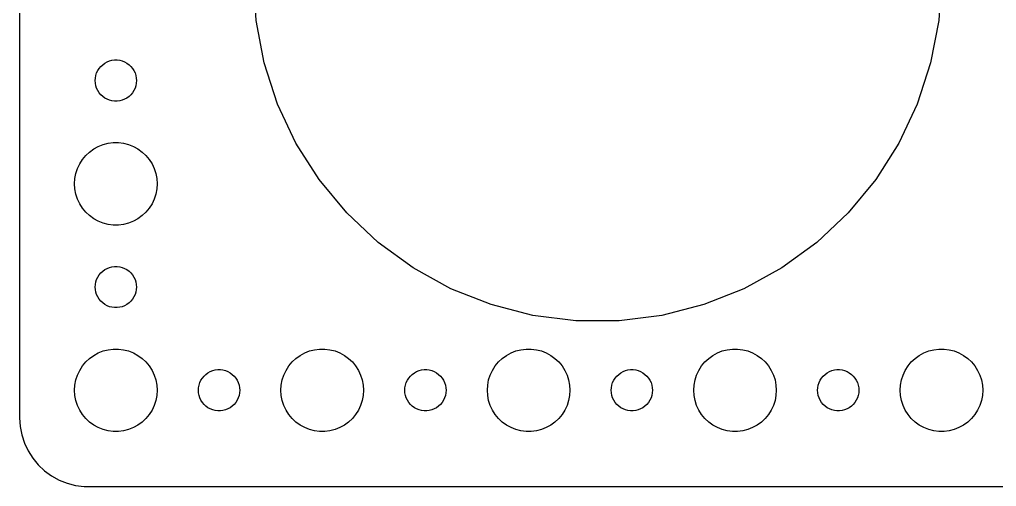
# Model space of a CAD drawing. Header units: metres. Extents: x -97 to 97, y -37 to 37.
# Drawn here: x -97 to -26, y -37 to -3.1 of the extents above; entities that cross this region are included whole.
import ezdxf

# ---------------------------------------------------------------- set-up
doc = ezdxf.new("R2010")
doc.units = ezdxf.units.M

msp = doc.modelspace()

# ---------------------------------------------------------------- linework, layer by layer
for p, q in [((-97, 32), (-97, -32)), ((-79.8029, -3.13332), (-80, 0)), ((-30, 0), (-30.1971, -3.13332)), ((-79.2146, -6.21724), (-79.8029, -3.13332)), ((-30.1971, -3.13332), (-30.7854, -6.21724)), ((-91.0934, -6.47318), (-90.9561, -6.34422)), ((-90.9561, -6.34422), (-90.8037, -6.23351)), ((-90.8037, -6.23351), (-90.6387, -6.14275)), ((-90.6387, -6.14275), (-90.4635, -6.07341)), ((-90.4635, -6.07341), (-90.2811, -6.02657)), ((-90.2811, -6.02657), (-90.0942, -6.00294)), ((-90.0942, -6.00294), (-89.9058, -6.00294)), ((-89.9058, -6.00294), (-89.7189, -6.02657)), ((-89.7189, -6.02657), (-89.5365, -6.07341)), ((-89.5365, -6.07341), (-89.3613, -6.14275)), ((-89.3613, -6.14275), (-89.1963, -6.23351)), ((-89.1963, -6.23351), (-89.0439, -6.34422)), ((-89.0439, -6.34422), (-88.9065, -6.47318)), ((-78.2444, -9.20311), (-79.2146, -6.21724)), ((-30.7854, -6.21724), (-31.7556, -9.20311)), ((-91.4529, -7.12695), (-91.3947, -6.9478)), ((-91.3947, -6.9478), (-91.3145, -6.77736)), ((-91.3145, -6.77736), (-91.2135, -6.61832)), ((-91.2135, -6.61832), (-91.0934, -6.47318)), ((-88.9065, -6.47318), (-88.7865, -6.61832)), ((-88.7865, -6.61832), (-88.6855, -6.77736)), ((-88.6855, -6.77736), (-88.6053, -6.9478)), ((-88.6053, -6.9478), (-88.5471, -7.12695)), ((-91.5, -7.5), (-91.4882, -7.312)), ((-91.4882, -7.68799), (-91.5, -7.5)), ((-91.4882, -7.312), (-91.4529, -7.12695)), ((-91.4529, -7.87303), (-91.4882, -7.68799)), ((-88.5471, -7.12695), (-88.5118, -7.312)), ((-88.5118, -7.68799), (-88.5471, -7.87303)), ((-88.5118, -7.312), (-88.5, -7.5)), ((-88.5, -7.5), (-88.5118, -7.68799)), ((-91.3947, -8.05219), (-91.4529, -7.87303)), ((-91.3145, -8.22263), (-91.3947, -8.05219)), ((-91.2135, -8.38167), (-91.3145, -8.22263)), ((-91.0934, -8.52681), (-91.2135, -8.38167)), ((-88.7865, -8.38167), (-88.9065, -8.52681)), ((-88.6855, -8.22263), (-88.7865, -8.38167)), ((-88.6053, -8.05219), (-88.6855, -8.22263)), ((-88.5471, -7.87303), (-88.6053, -8.05219)), ((-90.9561, -8.65576), (-91.0934, -8.52681)), ((-90.8037, -8.76648), (-90.9561, -8.65576)), ((-90.6387, -8.85724), (-90.8037, -8.76648)), ((-90.4635, -8.92657), (-90.6387, -8.85724)), ((-90.2811, -8.97342), (-90.4635, -8.92657)), ((-90.0942, -8.99704), (-90.2811, -8.97342)), ((-89.9058, -8.99704), (-90.0942, -8.99704)), ((-89.7189, -8.97342), (-89.9058, -8.99704)), ((-89.5365, -8.92657), (-89.7189, -8.97342)), ((-89.3613, -8.85724), (-89.5365, -8.92657)), ((-89.1963, -8.76648), (-89.3613, -8.85724)), ((-89.0439, -8.65576), (-89.1963, -8.76648)), ((-88.9065, -8.52681), (-89.0439, -8.65576)), ((-76.9077, -12.0438), (-78.2444, -9.20311)), ((-31.7556, -9.20311), (-33.0923, -12.0438)), ((-90.927, -12.1468), (-90.5621, -12.0531)), ((-90.5621, -12.0531), (-90.1884, -12.0059)), ((-90.1884, -12.0059), (-89.8116, -12.0059)), ((-89.8116, -12.0059), (-89.4379, -12.0531)), ((-89.4379, -12.0531), (-89.073, -12.1468)), ((-75.2254, -14.6946), (-76.9077, -12.0438)), ((-33.0923, -12.0438), (-34.7746, -14.6946)), ((-92.1869, -12.9464), (-91.9123, -12.6884)), ((-91.9123, -12.6884), (-91.6075, -12.467)), ((-91.6075, -12.467), (-91.2773, -12.2855)), ((-91.2773, -12.2855), (-90.927, -12.1468)), ((-89.073, -12.1468), (-88.7227, -12.2855)), ((-88.7227, -12.2855), (-88.3925, -12.467)), ((-88.3925, -12.467), (-88.0877, -12.6884)), ((-88.0877, -12.6884), (-87.8131, -12.9464)), ((-92.6289, -13.5547), (-92.427, -13.2366)), ((-92.427, -13.2366), (-92.1869, -12.9464)), ((-87.8131, -12.9464), (-87.573, -13.2366)), ((-87.573, -13.2366), (-87.3711, -13.5547)), ((-92.9057, -14.2539), (-92.7893, -13.8956)), ((-92.7893, -13.8956), (-92.6289, -13.5547)), ((-87.3711, -13.5547), (-87.2107, -13.8956)), ((-87.2107, -13.8956), (-87.0943, -14.2539)), ((-93, -15), (-92.9763, -14.624)), ((-92.9763, -14.624), (-92.9057, -14.2539)), ((-87.0943, -14.2539), (-87.0237, -14.624)), ((-87.0237, -14.624), (-87, -15)), ((-73.2242, -17.1137), (-75.2254, -14.6946)), ((-34.7746, -14.6946), (-36.7758, -17.1137)), ((-92.9763, -15.376), (-93, -15)), ((-92.9057, -15.7461), (-92.9763, -15.376)), ((-87.0237, -15.376), (-87.0943, -15.7461)), ((-87, -15), (-87.0237, -15.376)), ((-92.7893, -16.1044), (-92.9057, -15.7461)), ((-92.6289, -16.4453), (-92.7893, -16.1044)), ((-87.2107, -16.1044), (-87.3711, -16.4453)), ((-87.0943, -15.7461), (-87.2107, -16.1044)), ((-92.427, -16.7634), (-92.6289, -16.4453)), ((-92.1869, -17.0536), (-92.427, -16.7634)), ((-87.573, -16.7634), (-87.8131, -17.0536)), ((-87.3711, -16.4453), (-87.573, -16.7634)), ((-91.9123, -17.3115), (-92.1869, -17.0536)), ((-91.6075, -17.533), (-91.9123, -17.3115)), ((-91.2773, -17.7145), (-91.6075, -17.533)), ((-90.927, -17.8532), (-91.2773, -17.7145)), ((-88.7227, -17.7145), (-89.073, -17.8532)), ((-88.3925, -17.533), (-88.7227, -17.7145)), ((-88.0877, -17.3115), (-88.3925, -17.533)), ((-87.8131, -17.0536), (-88.0877, -17.3115)), ((-70.9356, -19.2628), (-73.2242, -17.1137)), ((-36.7758, -17.1137), (-39.0644, -19.2628)), ((-90.5621, -17.9469), (-90.927, -17.8532)), ((-90.1884, -17.9941), (-90.5621, -17.9469)), ((-89.8116, -17.9941), (-90.1884, -17.9941)), ((-89.4379, -17.9469), (-89.8116, -17.9941)), ((-89.073, -17.8532), (-89.4379, -17.9469)), ((-68.3957, -21.1082), (-70.9356, -19.2628)), ((-39.0644, -19.2628), (-41.6043, -21.1082)), ((-90.9561, -21.3442), (-90.8037, -21.2335)), ((-90.8037, -21.2335), (-90.6387, -21.1427)), ((-90.6387, -21.1427), (-90.4635, -21.0734)), ((-90.4635, -21.0734), (-90.2811, -21.0266)), ((-90.2811, -21.0266), (-90.0942, -21.003)), ((-90.0942, -21.003), (-89.9058, -21.003)), ((-89.9058, -21.003), (-89.7189, -21.0266)), ((-89.7189, -21.0266), (-89.5365, -21.0734)), ((-89.5365, -21.0734), (-89.3613, -21.1427)), ((-89.3613, -21.1427), (-89.1963, -21.2335)), ((-89.1963, -21.2335), (-89.0439, -21.3442)), ((-65.6445, -22.6207), (-68.3957, -21.1082)), ((-41.6043, -21.1082), (-44.3555, -22.6207)), ((-91.4529, -22.127), (-91.3947, -21.9478)), ((-91.3947, -21.9478), (-91.3145, -21.7774)), ((-91.3145, -21.7774), (-91.2135, -21.6183)), ((-91.2135, -21.6183), (-91.0934, -21.4732)), ((-91.0934, -21.4732), (-90.9561, -21.3442)), ((-89.0439, -21.3442), (-88.9065, -21.4732)), ((-88.9065, -21.4732), (-88.7865, -21.6183)), ((-88.7865, -21.6183), (-88.6855, -21.7774)), ((-88.6855, -21.7774), (-88.6053, -21.9478)), ((-88.6053, -21.9478), (-88.5471, -22.127)), ((-91.5, -22.5), (-91.4882, -22.312)), ((-91.4882, -22.688), (-91.5, -22.5)), ((-91.4882, -22.312), (-91.4529, -22.127)), ((-91.4529, -22.873), (-91.4882, -22.688)), ((-88.5471, -22.127), (-88.5118, -22.312)), ((-88.5118, -22.688), (-88.5471, -22.873)), ((-88.5118, -22.312), (-88.5, -22.5)), ((-88.5, -22.5), (-88.5118, -22.688)), ((-62.7254, -23.7764), (-65.6445, -22.6207)), ((-44.3555, -22.6207), (-47.2746, -23.7764)), ((-91.3947, -23.0522), (-91.4529, -22.873)), ((-91.3145, -23.2226), (-91.3947, -23.0522)), ((-91.2135, -23.3817), (-91.3145, -23.2226)), ((-91.0934, -23.5268), (-91.2135, -23.3817)), ((-88.7865, -23.3817), (-88.9065, -23.5268)), ((-88.6855, -23.2226), (-88.7865, -23.3817)), ((-88.6053, -23.0522), (-88.6855, -23.2226)), ((-88.5471, -22.873), (-88.6053, -23.0522)), ((-90.9561, -23.6558), (-91.0934, -23.5268)), ((-90.8037, -23.7665), (-90.9561, -23.6558)), ((-90.6387, -23.8572), (-90.8037, -23.7665)), ((-90.4635, -23.9266), (-90.6387, -23.8572)), ((-90.2811, -23.9734), (-90.4635, -23.9266)), ((-90.0942, -23.997), (-90.2811, -23.9734)), ((-89.9058, -23.997), (-90.0942, -23.997)), ((-89.7189, -23.9734), (-89.9058, -23.997)), ((-89.5365, -23.9266), (-89.7189, -23.9734)), ((-89.3613, -23.8572), (-89.5365, -23.9266)), ((-89.1963, -23.7665), (-89.3613, -23.8572)), ((-89.0439, -23.6558), (-89.1963, -23.7665)), ((-88.9065, -23.5268), (-89.0439, -23.6558)), ((-59.6845, -24.5572), (-62.7254, -23.7764)), ((-47.2746, -23.7764), (-50.3155, -24.5572)), ((-56.5698, -24.9507), (-59.6845, -24.5572)), ((-50.3155, -24.5572), (-53.4302, -24.9507)), ((-53.4302, -24.9507), (-56.5698, -24.9507)), ((-92.1869, -27.9464), (-91.9123, -27.6884)), ((-91.9123, -27.6884), (-91.6075, -27.467)), ((-91.6075, -27.467), (-91.2773, -27.2855)), ((-91.2773, -27.2855), (-90.927, -27.1468)), ((-90.927, -27.1468), (-90.5621, -27.0531)), ((-90.5621, -27.0531), (-90.1884, -27.0059)), ((-90.1884, -27.0059), (-89.8116, -27.0059)), ((-89.8116, -27.0059), (-89.4379, -27.0531)), ((-89.4379, -27.0531), (-89.073, -27.1468)), ((-89.073, -27.1468), (-88.7227, -27.2855)), ((-88.7227, -27.2855), (-88.3925, -27.467)), ((-88.3925, -27.467), (-88.0877, -27.6884)), ((-88.0877, -27.6884), (-87.8131, -27.9464)), ((-77.1869, -27.9464), (-76.9123, -27.6884)), ((-76.9123, -27.6884), (-76.6075, -27.467)), ((-76.6075, -27.467), (-76.2773, -27.2855)), ((-76.2773, -27.2855), (-75.927, -27.1468)), ((-75.927, -27.1468), (-75.5621, -27.0531)), ((-75.5621, -27.0531), (-75.1884, -27.0059)), ((-75.1884, -27.0059), (-74.8116, -27.0059)), ((-74.8116, -27.0059), (-74.4379, -27.0531)), ((-74.4379, -27.0531), (-74.073, -27.1468)), ((-74.073, -27.1468), (-73.7227, -27.2855)), ((-73.7227, -27.2855), (-73.3925, -27.467)), ((-73.3925, -27.467), (-73.0877, -27.6884)), ((-73.0877, -27.6884), (-72.8131, -27.9464)), ((-62.1869, -27.9464), (-61.9123, -27.6884)), ((-61.9123, -27.6884), (-61.6075, -27.467)), ((-61.6075, -27.467), (-61.2773, -27.2855)), ((-61.2773, -27.2855), (-60.927, -27.1468)), ((-60.927, -27.1468), (-60.5621, -27.0531)), ((-60.5621, -27.0531), (-60.1884, -27.0059)), ((-60.1884, -27.0059), (-59.8116, -27.0059)), ((-59.8116, -27.0059), (-59.4379, -27.0531)), ((-59.4379, -27.0531), (-59.0729, -27.1468)), ((-59.0729, -27.1468), (-58.7227, -27.2855)), ((-58.7227, -27.2855), (-58.3925, -27.467)), ((-58.3925, -27.467), (-58.0877, -27.6884)), ((-58.0877, -27.6884), (-57.8131, -27.9464)), ((-47.1869, -27.9464), (-46.9123, -27.6884)), ((-46.9123, -27.6884), (-46.6075, -27.467)), ((-46.6075, -27.467), (-46.2773, -27.2855)), ((-46.2773, -27.2855), (-45.927, -27.1468)), ((-45.927, -27.1468), (-45.5621, -27.0531)), ((-45.5621, -27.0531), (-45.1884, -27.0059)), ((-45.1884, -27.0059), (-44.8116, -27.0059)), ((-44.8116, -27.0059), (-44.4379, -27.0531)), ((-44.4379, -27.0531), (-44.0729, -27.1468)), ((-44.0729, -27.1468), (-43.7227, -27.2855)), ((-43.7227, -27.2855), (-43.3925, -27.467)), ((-43.3925, -27.467), (-43.0877, -27.6884)), ((-43.0877, -27.6884), (-42.8131, -27.9464)), ((-32.1869, -27.9464), (-31.9123, -27.6884)), ((-31.9123, -27.6884), (-31.6075, -27.467)), ((-31.6075, -27.467), (-31.2773, -27.2855)), ((-31.2773, -27.2855), (-30.927, -27.1468)), ((-30.927, -27.1468), (-30.5621, -27.0531)), ((-30.5621, -27.0531), (-30.1884, -27.0059)), ((-30.1884, -27.0059), (-29.8116, -27.0059)), ((-29.8116, -27.0059), (-29.4379, -27.0531)), ((-29.4379, -27.0531), (-29.0729, -27.1468)), ((-29.0729, -27.1468), (-28.7227, -27.2855)), ((-28.7227, -27.2855), (-28.3925, -27.467)), ((-28.3925, -27.467), (-28.0877, -27.6884)), ((-28.0877, -27.6884), (-27.8131, -27.9464)), ((-92.6289, -28.5547), (-92.427, -28.2366)), ((-92.427, -28.2366), (-92.1869, -27.9464)), ((-87.8131, -27.9464), (-87.573, -28.2366)), ((-87.573, -28.2366), (-87.3711, -28.5547)), ((-77.6289, -28.5547), (-77.427, -28.2366)), ((-77.427, -28.2366), (-77.1869, -27.9464)), ((-72.8131, -27.9464), (-72.573, -28.2366)), ((-72.573, -28.2366), (-72.3711, -28.5547)), ((-62.6289, -28.5547), (-62.427, -28.2366)), ((-62.427, -28.2366), (-62.1869, -27.9464)), ((-57.8131, -27.9464), (-57.5729, -28.2366)), ((-57.5729, -28.2366), (-57.3711, -28.5547)), ((-47.6289, -28.5547), (-47.427, -28.2366)), ((-47.427, -28.2366), (-47.1869, -27.9464)), ((-42.8131, -27.9464), (-42.5729, -28.2366)), ((-42.5729, -28.2366), (-42.3711, -28.5547)), ((-32.6289, -28.5547), (-32.427, -28.2366)), ((-32.427, -28.2366), (-32.1869, -27.9464)), ((-27.8131, -27.9464), (-27.5729, -28.2366)), ((-27.5729, -28.2366), (-27.3711, -28.5547)), ((-92.9057, -29.2539), (-92.7893, -28.8956)), ((-92.7893, -28.8956), (-92.6289, -28.5547)), ((-87.3711, -28.5547), (-87.2107, -28.8956)), ((-87.2107, -28.8956), (-87.0943, -29.2539)), ((-83.7135, -29.1183), (-83.5934, -28.9732)), ((-83.5934, -28.9732), (-83.4561, -28.8442)), ((-83.4561, -28.8442), (-83.3037, -28.7335)), ((-83.3037, -28.7335), (-83.1387, -28.6427)), ((-83.1387, -28.6427), (-82.9635, -28.5734)), ((-82.9635, -28.5734), (-82.7811, -28.5266)), ((-82.7811, -28.5266), (-82.5942, -28.503)), ((-82.5942, -28.503), (-82.4058, -28.503)), ((-82.4058, -28.503), (-82.2189, -28.5266)), ((-82.2189, -28.5266), (-82.0365, -28.5734)), ((-82.0365, -28.5734), (-81.8613, -28.6427)), ((-81.8613, -28.6427), (-81.6963, -28.7335)), ((-81.6963, -28.7335), (-81.5439, -28.8442)), ((-81.5439, -28.8442), (-81.4065, -28.9732)), ((-81.4065, -28.9732), (-81.2865, -29.1183)), ((-77.9057, -29.2539), (-77.7893, -28.8956)), ((-77.7893, -28.8956), (-77.6289, -28.5547)), ((-72.3711, -28.5547), (-72.2107, -28.8956)), ((-72.2107, -28.8956), (-72.0943, -29.2539)), ((-68.7135, -29.1183), (-68.5934, -28.9732)), ((-68.5934, -28.9732), (-68.4561, -28.8442)), ((-68.4561, -28.8442), (-68.3037, -28.7335)), ((-68.3037, -28.7335), (-68.1387, -28.6427)), ((-68.1387, -28.6427), (-67.9635, -28.5734)), ((-67.9635, -28.5734), (-67.7811, -28.5266)), ((-67.7811, -28.5266), (-67.5942, -28.503)), ((-67.5942, -28.503), (-67.4058, -28.503)), ((-67.4058, -28.503), (-67.2189, -28.5266)), ((-67.2189, -28.5266), (-67.0365, -28.5734)), ((-67.0365, -28.5734), (-66.8613, -28.6427)), ((-66.8613, -28.6427), (-66.6963, -28.7335)), ((-66.6963, -28.7335), (-66.5439, -28.8442)), ((-66.5439, -28.8442), (-66.4065, -28.9732)), ((-66.4065, -28.9732), (-66.2865, -29.1183)), ((-62.9057, -29.2539), (-62.7893, -28.8956)), ((-62.7893, -28.8956), (-62.6289, -28.5547)), ((-57.3711, -28.5547), (-57.2107, -28.8956)), ((-57.2107, -28.8956), (-57.0942, -29.2539)), ((-53.7135, -29.1183), (-53.5934, -28.9732)), ((-53.5934, -28.9732), (-53.4561, -28.8442)), ((-53.4561, -28.8442), (-53.3037, -28.7335)), ((-53.3037, -28.7335), (-53.1387, -28.6427)), ((-53.1387, -28.6427), (-52.9635, -28.5734)), ((-52.9635, -28.5734), (-52.7811, -28.5266)), ((-52.7811, -28.5266), (-52.5942, -28.503)), ((-52.5942, -28.503), (-52.4058, -28.503)), ((-52.4058, -28.503), (-52.2189, -28.5266)), ((-52.2189, -28.5266), (-52.0365, -28.5734)), ((-52.0365, -28.5734), (-51.8613, -28.6427)), ((-51.8613, -28.6427), (-51.6963, -28.7335)), ((-51.6963, -28.7335), (-51.5439, -28.8442)), ((-51.5439, -28.8442), (-51.4065, -28.9732)), ((-51.4065, -28.9732), (-51.2865, -29.1183)), ((-47.9057, -29.2539), (-47.7893, -28.8956)), ((-47.7893, -28.8956), (-47.6289, -28.5547)), ((-42.3711, -28.5547), (-42.2107, -28.8956)), ((-42.2107, -28.8956), (-42.0942, -29.2539)), ((-38.7135, -29.1183), (-38.5934, -28.9732)), ((-38.5934, -28.9732), (-38.4561, -28.8442)), ((-38.4561, -28.8442), (-38.3037, -28.7335)), ((-38.3037, -28.7335), (-38.1387, -28.6427)), ((-38.1387, -28.6427), (-37.9635, -28.5734)), ((-37.9635, -28.5734), (-37.7811, -28.5266)), ((-37.7811, -28.5266), (-37.5942, -28.503)), ((-37.5942, -28.503), (-37.4058, -28.503)), ((-37.4058, -28.503), (-37.2189, -28.5266)), ((-37.2189, -28.5266), (-37.0365, -28.5734)), ((-37.0365, -28.5734), (-36.8613, -28.6427)), ((-36.8613, -28.6427), (-36.6963, -28.7335)), ((-36.6963, -28.7335), (-36.5439, -28.8442)), ((-36.5439, -28.8442), (-36.4065, -28.9732)), ((-36.4065, -28.9732), (-36.2865, -29.1183)), ((-32.9057, -29.2539), (-32.7893, -28.8956)), ((-32.7893, -28.8956), (-32.6289, -28.5547)), ((-27.3711, -28.5547), (-27.2107, -28.8956)), ((-27.2107, -28.8956), (-27.0942, -29.2539)), ((-93, -30), (-92.9763, -29.624)), ((-92.9763, -29.624), (-92.9057, -29.2539)), ((-87.0943, -29.2539), (-87.0237, -29.624)), ((-87.0237, -29.624), (-87, -30)), ((-84, -30), (-83.9882, -29.812)), ((-83.9882, -29.812), (-83.9529, -29.627)), ((-83.9529, -29.627), (-83.8947, -29.4478)), ((-83.8947, -29.4478), (-83.8145, -29.2774)), ((-83.8145, -29.2774), (-83.7135, -29.1183)), ((-81.2865, -29.1183), (-81.1855, -29.2774)), ((-81.1855, -29.2774), (-81.1053, -29.4478)), ((-81.1053, -29.4478), (-81.0471, -29.627)), ((-81.0471, -29.627), (-81.0118, -29.812)), ((-81.0118, -29.812), (-81, -30)), ((-78, -30), (-77.9763, -29.624)), ((-77.9763, -29.624), (-77.9057, -29.2539)), ((-72.0943, -29.2539), (-72.0237, -29.624)), ((-72.0237, -29.624), (-72, -30)), ((-69, -30), (-68.9882, -29.812)), ((-68.9882, -29.812), (-68.9529, -29.627)), ((-68.9529, -29.627), (-68.8947, -29.4478)), ((-68.8947, -29.4478), (-68.8145, -29.2774)), ((-68.8145, -29.2774), (-68.7135, -29.1183)), ((-66.2865, -29.1183), (-66.1855, -29.2774)), ((-66.1855, -29.2774), (-66.1053, -29.4478)), ((-66.1053, -29.4478), (-66.0471, -29.627)), ((-66.0471, -29.627), (-66.0118, -29.812)), ((-66.0118, -29.812), (-66, -30)), ((-63, -30), (-62.9763, -29.624)), ((-62.9763, -29.624), (-62.9057, -29.2539)), ((-57.0942, -29.2539), (-57.0237, -29.624)), ((-57.0237, -29.624), (-57, -30)), ((-54, -30), (-53.9882, -29.812)), ((-53.9882, -29.812), (-53.9529, -29.627)), ((-53.9529, -29.627), (-53.8947, -29.4478)), ((-53.8947, -29.4478), (-53.8145, -29.2774)), ((-53.8145, -29.2774), (-53.7135, -29.1183)), ((-51.2865, -29.1183), (-51.1855, -29.2774)), ((-51.1855, -29.2774), (-51.1053, -29.4478)), ((-51.1053, -29.4478), (-51.0471, -29.627)), ((-51.0471, -29.627), (-51.0118, -29.812)), ((-51.0118, -29.812), (-51, -30)), ((-48, -30), (-47.9763, -29.624)), ((-47.9763, -29.624), (-47.9057, -29.2539)), ((-42.0942, -29.2539), (-42.0237, -29.624)), ((-42.0237, -29.624), (-42, -30)), ((-39, -30), (-38.9882, -29.812)), ((-38.9882, -29.812), (-38.9529, -29.627)), ((-38.9529, -29.627), (-38.8947, -29.4478)), ((-38.8947, -29.4478), (-38.8145, -29.2774)), ((-38.8145, -29.2774), (-38.7135, -29.1183)), ((-36.2865, -29.1183), (-36.1855, -29.2774)), ((-36.1855, -29.2774), (-36.1053, -29.4478)), ((-36.1053, -29.4478), (-36.0471, -29.627)), ((-36.0471, -29.627), (-36.0118, -29.812)), ((-36.0118, -29.812), (-36, -30)), ((-33, -30), (-32.9763, -29.624)), ((-32.9763, -29.624), (-32.9057, -29.2539)), ((-27.0942, -29.2539), (-27.0237, -29.624)), ((-27.0237, -29.624), (-27, -30)), ((-92.9763, -30.376), (-93, -30)), ((-92.9057, -30.7461), (-92.9763, -30.376)), ((-87.0237, -30.376), (-87.0943, -30.7461)), ((-87, -30), (-87.0237, -30.376)), ((-83.9882, -30.188), (-84, -30)), ((-83.9529, -30.373), (-83.9882, -30.188)), ((-83.8947, -30.5522), (-83.9529, -30.373)), ((-81.0471, -30.373), (-81.1053, -30.5522)), ((-81.0118, -30.188), (-81.0471, -30.373)), ((-81, -30), (-81.0118, -30.188)), ((-77.9763, -30.376), (-78, -30)), ((-77.9057, -30.7461), (-77.9763, -30.376)), ((-72.0237, -30.376), (-72.0943, -30.7461)), ((-72, -30), (-72.0237, -30.376)), ((-68.9882, -30.188), (-69, -30)), ((-68.9529, -30.373), (-68.9882, -30.188)), ((-68.8947, -30.5522), (-68.9529, -30.373)), ((-66.0471, -30.373), (-66.1053, -30.5522)), ((-66.0118, -30.188), (-66.0471, -30.373)), ((-66, -30), (-66.0118, -30.188)), ((-62.9763, -30.376), (-63, -30)), ((-62.9057, -30.7461), (-62.9763, -30.376)), ((-57.0237, -30.376), (-57.0942, -30.7461)), ((-57, -30), (-57.0237, -30.376)), ((-53.9882, -30.188), (-54, -30)), ((-53.9529, -30.373), (-53.9882, -30.188)), ((-53.8947, -30.5522), (-53.9529, -30.373)), ((-51.0471, -30.373), (-51.1053, -30.5522)), ((-51.0118, -30.188), (-51.0471, -30.373)), ((-51, -30), (-51.0118, -30.188)), ((-47.9763, -30.376), (-48, -30)), ((-47.9057, -30.7461), (-47.9763, -30.376)), ((-42.0237, -30.376), (-42.0942, -30.7461)), ((-42, -30), (-42.0237, -30.376)), ((-38.9882, -30.188), (-39, -30)), ((-38.9529, -30.373), (-38.9882, -30.188)), ((-38.8947, -30.5522), (-38.9529, -30.373)), ((-36.0471, -30.373), (-36.1053, -30.5522)), ((-36.0118, -30.188), (-36.0471, -30.373)), ((-36, -30), (-36.0118, -30.188)), ((-32.9763, -30.376), (-33, -30)), ((-32.9057, -30.7461), (-32.9763, -30.376)), ((-27.0237, -30.376), (-27.0942, -30.7461)), ((-27, -30), (-27.0237, -30.376)), ((-92.7893, -31.1044), (-92.9057, -30.7461)), ((-92.6289, -31.4453), (-92.7893, -31.1044)), ((-87.2107, -31.1044), (-87.3711, -31.4453)), ((-87.0943, -30.7461), (-87.2107, -31.1044)), ((-83.8145, -30.7226), (-83.8947, -30.5522)), ((-83.7135, -30.8817), (-83.8145, -30.7226)), ((-83.5934, -31.0268), (-83.7135, -30.8817)), ((-83.4561, -31.1558), (-83.5934, -31.0268)), ((-83.3037, -31.2665), (-83.4561, -31.1558)), ((-81.5439, -31.1558), (-81.6963, -31.2665)), ((-81.4065, -31.0268), (-81.5439, -31.1558)), ((-81.2865, -30.8817), (-81.4065, -31.0268)), ((-81.1855, -30.7226), (-81.2865, -30.8817)), ((-81.1053, -30.5522), (-81.1855, -30.7226)), ((-77.7893, -31.1044), (-77.9057, -30.7461)), ((-77.6289, -31.4453), (-77.7893, -31.1044)), ((-72.2107, -31.1044), (-72.3711, -31.4453)), ((-72.0943, -30.7461), (-72.2107, -31.1044)), ((-68.8145, -30.7226), (-68.8947, -30.5522)), ((-68.7135, -30.8817), (-68.8145, -30.7226)), ((-68.5934, -31.0268), (-68.7135, -30.8817)), ((-68.4561, -31.1558), (-68.5934, -31.0268)), ((-68.3037, -31.2665), (-68.4561, -31.1558)), ((-66.5439, -31.1558), (-66.6963, -31.2665)), ((-66.4065, -31.0268), (-66.5439, -31.1558)), ((-66.2865, -30.8817), (-66.4065, -31.0268)), ((-66.1855, -30.7226), (-66.2865, -30.8817)), ((-66.1053, -30.5522), (-66.1855, -30.7226)), ((-62.7893, -31.1044), (-62.9057, -30.7461)), ((-62.6289, -31.4453), (-62.7893, -31.1044)), ((-57.2107, -31.1044), (-57.3711, -31.4453)), ((-57.0942, -30.7461), (-57.2107, -31.1044)), ((-53.8145, -30.7226), (-53.8947, -30.5522)), ((-53.7135, -30.8817), (-53.8145, -30.7226)), ((-53.5934, -31.0268), (-53.7135, -30.8817)), ((-53.4561, -31.1558), (-53.5934, -31.0268)), ((-53.3037, -31.2665), (-53.4561, -31.1558)), ((-51.5439, -31.1558), (-51.6963, -31.2665)), ((-51.4065, -31.0268), (-51.5439, -31.1558)), ((-51.2865, -30.8817), (-51.4065, -31.0268)), ((-51.1855, -30.7226), (-51.2865, -30.8817)), ((-51.1053, -30.5522), (-51.1855, -30.7226)), ((-47.7893, -31.1044), (-47.9057, -30.7461)), ((-47.6289, -31.4453), (-47.7893, -31.1044)), ((-42.2107, -31.1044), (-42.3711, -31.4453)), ((-42.0942, -30.7461), (-42.2107, -31.1044)), ((-38.8145, -30.7226), (-38.8947, -30.5522)), ((-38.7135, -30.8817), (-38.8145, -30.7226)), ((-38.5934, -31.0268), (-38.7135, -30.8817)), ((-38.4561, -31.1558), (-38.5934, -31.0268)), ((-38.3037, -31.2665), (-38.4561, -31.1558)), ((-36.5439, -31.1558), (-36.6963, -31.2665)), ((-36.4065, -31.0268), (-36.5439, -31.1558)), ((-36.2865, -30.8817), (-36.4065, -31.0268)), ((-36.1855, -30.7226), (-36.2865, -30.8817)), ((-36.1053, -30.5522), (-36.1855, -30.7226)), ((-32.7893, -31.1044), (-32.9057, -30.7461)), ((-32.6289, -31.4453), (-32.7893, -31.1044)), ((-27.2107, -31.1044), (-27.3711, -31.4453)), ((-27.0942, -30.7461), (-27.2107, -31.1044)), ((-92.427, -31.7634), (-92.6289, -31.4453)), ((-92.1869, -32.0536), (-92.427, -31.7634)), ((-87.573, -31.7634), (-87.8131, -32.0536)), ((-87.3711, -31.4453), (-87.573, -31.7634)), ((-83.1387, -31.3572), (-83.3037, -31.2665)), ((-82.9635, -31.4266), (-83.1387, -31.3572)), ((-82.7811, -31.4734), (-82.9635, -31.4266)), ((-82.5942, -31.497), (-82.7811, -31.4734)), ((-82.4058, -31.497), (-82.5942, -31.497)), ((-82.2189, -31.4734), (-82.4058, -31.497)), ((-82.0365, -31.4266), (-82.2189, -31.4734)), ((-81.8613, -31.3572), (-82.0365, -31.4266)), ((-81.6963, -31.2665), (-81.8613, -31.3572)), ((-77.427, -31.7634), (-77.6289, -31.4453)), ((-77.1869, -32.0536), (-77.427, -31.7634)), ((-72.573, -31.7634), (-72.8131, -32.0536)), ((-72.3711, -31.4453), (-72.573, -31.7634)), ((-68.1387, -31.3572), (-68.3037, -31.2665)), ((-67.9635, -31.4266), (-68.1387, -31.3572)), ((-67.7811, -31.4734), (-67.9635, -31.4266)), ((-67.5942, -31.497), (-67.7811, -31.4734)), ((-67.4058, -31.497), (-67.5942, -31.497)), ((-67.2189, -31.4734), (-67.4058, -31.497)), ((-67.0365, -31.4266), (-67.2189, -31.4734)), ((-66.8613, -31.3572), (-67.0365, -31.4266)), ((-66.6963, -31.2665), (-66.8613, -31.3572)), ((-62.427, -31.7634), (-62.6289, -31.4453)), ((-62.1869, -32.0536), (-62.427, -31.7634)), ((-57.5729, -31.7634), (-57.8131, -32.0536)), ((-57.3711, -31.4453), (-57.5729, -31.7634)), ((-53.1387, -31.3572), (-53.3037, -31.2665)), ((-52.9635, -31.4266), (-53.1387, -31.3572)), ((-52.7811, -31.4734), (-52.9635, -31.4266)), ((-52.5942, -31.497), (-52.7811, -31.4734)), ((-52.4058, -31.497), (-52.5942, -31.497)), ((-52.2189, -31.4734), (-52.4058, -31.497)), ((-52.0365, -31.4266), (-52.2189, -31.4734)), ((-51.8613, -31.3572), (-52.0365, -31.4266)), ((-51.6963, -31.2665), (-51.8613, -31.3572)), ((-47.427, -31.7634), (-47.6289, -31.4453)), ((-47.1869, -32.0536), (-47.427, -31.7634)), ((-42.5729, -31.7634), (-42.8131, -32.0536)), ((-42.3711, -31.4453), (-42.5729, -31.7634)), ((-38.1387, -31.3572), (-38.3037, -31.2665)), ((-37.9635, -31.4266), (-38.1387, -31.3572)), ((-37.7811, -31.4734), (-37.9635, -31.4266)), ((-37.5942, -31.497), (-37.7811, -31.4734)), ((-37.4058, -31.497), (-37.5942, -31.497)), ((-37.2189, -31.4734), (-37.4058, -31.497)), ((-37.0365, -31.4266), (-37.2189, -31.4734)), ((-36.8613, -31.3572), (-37.0365, -31.4266)), ((-36.6963, -31.2665), (-36.8613, -31.3572)), ((-32.427, -31.7634), (-32.6289, -31.4453)), ((-32.1869, -32.0536), (-32.427, -31.7634)), ((-27.5729, -31.7634), (-27.8131, -32.0536)), ((-27.3711, -31.4453), (-27.5729, -31.7634)), ((-97, -32), (-96.9606, -32.6267)), ((-96.9606, -32.6267), (-96.8429, -33.2434)), ((-91.9123, -32.3115), (-92.1869, -32.0536)), ((-91.6075, -32.533), (-91.9123, -32.3115)), ((-91.2773, -32.7145), (-91.6075, -32.533)), ((-88.3925, -32.533), (-88.7227, -32.7145)), ((-88.0877, -32.3115), (-88.3925, -32.533)), ((-87.8131, -32.0536), (-88.0877, -32.3115)), ((-76.9123, -32.3115), (-77.1869, -32.0536)), ((-76.6075, -32.533), (-76.9123, -32.3115)), ((-76.2773, -32.7145), (-76.6075, -32.533)), ((-73.3925, -32.533), (-73.7227, -32.7145)), ((-73.0877, -32.3115), (-73.3925, -32.533)), ((-72.8131, -32.0536), (-73.0877, -32.3115)), ((-61.9123, -32.3115), (-62.1869, -32.0536)), ((-61.6075, -32.533), (-61.9123, -32.3115)), ((-61.2773, -32.7145), (-61.6075, -32.533)), ((-58.3925, -32.533), (-58.7227, -32.7145)), ((-58.0877, -32.3115), (-58.3925, -32.533)), ((-57.8131, -32.0536), (-58.0877, -32.3115)), ((-46.9123, -32.3115), (-47.1869, -32.0536)), ((-46.6075, -32.533), (-46.9123, -32.3115)), ((-46.2773, -32.7145), (-46.6075, -32.533)), ((-43.3925, -32.533), (-43.7227, -32.7145)), ((-43.0877, -32.3115), (-43.3925, -32.533)), ((-42.8131, -32.0536), (-43.0877, -32.3115)), ((-31.9123, -32.3115), (-32.1869, -32.0536)), ((-31.6075, -32.533), (-31.9123, -32.3115)), ((-31.2773, -32.7145), (-31.6075, -32.533)), ((-28.3925, -32.533), (-28.7227, -32.7145)), ((-28.0877, -32.3115), (-28.3925, -32.533)), ((-27.8131, -32.0536), (-28.0877, -32.3115)), ((-96.8429, -33.2434), (-96.6489, -33.8406)), ((-90.927, -32.8532), (-91.2773, -32.7145)), ((-90.5621, -32.9469), (-90.927, -32.8532)), ((-90.1884, -32.9941), (-90.5621, -32.9469)), ((-89.8116, -32.9941), (-90.1884, -32.9941)), ((-89.4379, -32.9469), (-89.8116, -32.9941)), ((-89.073, -32.8532), (-89.4379, -32.9469)), ((-88.7227, -32.7145), (-89.073, -32.8532)), ((-75.927, -32.8532), (-76.2773, -32.7145)), ((-75.5621, -32.9469), (-75.927, -32.8532)), ((-75.1884, -32.9941), (-75.5621, -32.9469)), ((-74.8116, -32.9941), (-75.1884, -32.9941)), ((-74.4379, -32.9469), (-74.8116, -32.9941)), ((-74.073, -32.8532), (-74.4379, -32.9469)), ((-73.7227, -32.7145), (-74.073, -32.8532)), ((-60.927, -32.8532), (-61.2773, -32.7145)), ((-60.5621, -32.9469), (-60.927, -32.8532)), ((-60.1884, -32.9941), (-60.5621, -32.9469)), ((-59.8116, -32.9941), (-60.1884, -32.9941)), ((-59.4379, -32.9469), (-59.8116, -32.9941)), ((-59.0729, -32.8532), (-59.4379, -32.9469)), ((-58.7227, -32.7145), (-59.0729, -32.8532)), ((-45.927, -32.8532), (-46.2773, -32.7145)), ((-45.5621, -32.9469), (-45.927, -32.8532)), ((-45.1884, -32.9941), (-45.5621, -32.9469)), ((-44.8116, -32.9941), (-45.1884, -32.9941)), ((-44.4379, -32.9469), (-44.8116, -32.9941)), ((-44.0729, -32.8532), (-44.4379, -32.9469)), ((-43.7227, -32.7145), (-44.0729, -32.8532)), ((-30.927, -32.8532), (-31.2773, -32.7145)), ((-30.5621, -32.9469), (-30.927, -32.8532)), ((-30.1884, -32.9941), (-30.5621, -32.9469)), ((-29.8116, -32.9941), (-30.1884, -32.9941)), ((-29.4379, -32.9469), (-29.8116, -32.9941)), ((-29.0729, -32.8532), (-29.4379, -32.9469)), ((-28.7227, -32.7145), (-29.0729, -32.8532)), ((-96.6489, -33.8406), (-96.3815, -34.4088)), ((-96.3815, -34.4088), (-96.0451, -34.9389)), ((-96.0451, -34.9389), (-95.6448, -35.4227)), ((-95.6448, -35.4227), (-95.1871, -35.8526)), ((-95.1871, -35.8526), (-94.6791, -36.2216)), ((-94.6791, -36.2216), (-94.1289, -36.5241)), ((-94.1289, -36.5241), (-93.5451, -36.7553)), ((-93.5451, -36.7553), (-92.9369, -36.9114)), ((-92.9369, -36.9114), (-92.3139, -36.9901)), ((-92.3139, -36.9901), (92.3139, -36.9901))]:
    msp.add_line(p, q)

doc.saveas('drawing.dxf')
